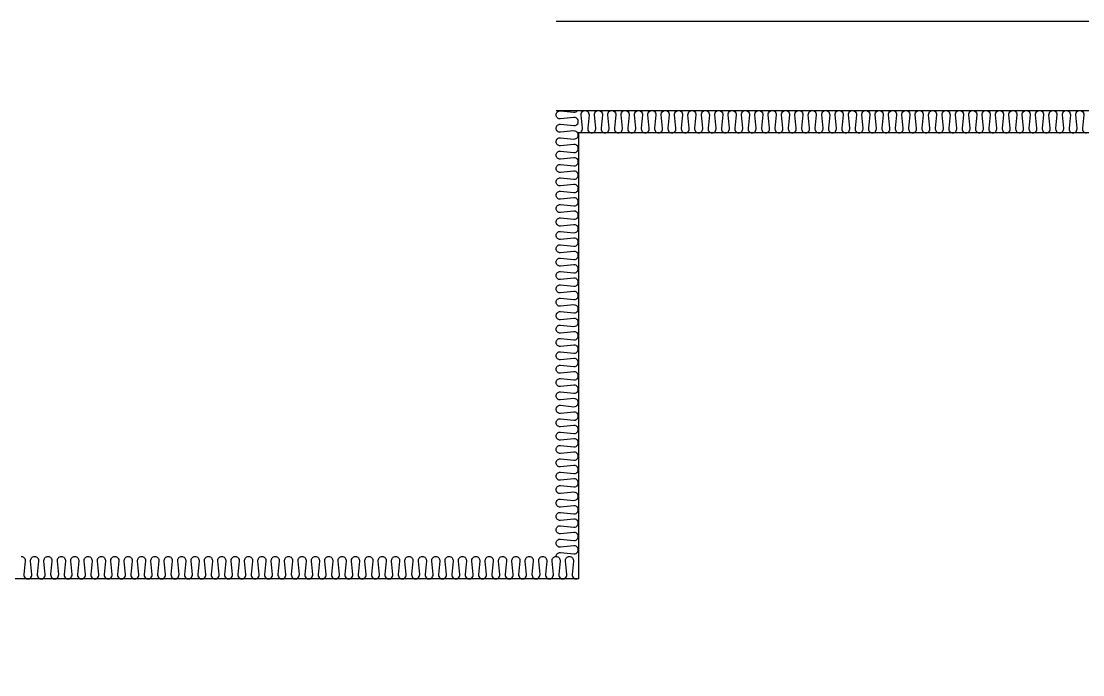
# Model space of a CAD drawing. Header units: millimetres. Extents: x -95754 to 177808, y 34455 to 150605.
# Drawn here: x 112554 to 114935, y 143240 to 144705 of the extents above; entities that cross this region are included whole.
import ezdxf

# ---------------------------------------------------------------- set-up
doc = ezdxf.new("R2010")
doc.units = ezdxf.units.MM
doc.header["$LTSCALE"] = 300
doc.layers.add('A-WALL-D', color=7, linetype='Continuous')
doc.layers.add('ISL', color=251, linetype='Continuous')

msp = doc.modelspace()

# ---------------------------------------------------------------- linework, layer by layer
at = {"layer": 'A-WALL-D'}
for p, q in [((113753.6, 144705), (123353.6, 144705)), ((113753.6, 144505), (123353.6, 144505))]:
    msp.add_line(p, q, dxfattribs=at)
at = {"layer": 'ISL', "elevation": 0}
for points in [[(113753.6, 143505, -0.44469), (113763.6, 143514), (113793.6, 143511, 1.108889), (113793.6, 143529), (113763.6, 143526, -0.44469), (113753.6, 143535, -0.44469), (113763.6, 143544), (113793.6, 143541, 1.108889), (113793.6, 143559), (113763.6, 143556, -0.44469), (113753.6, 143565, -0.44469), (113763.6, 143574), (113793.6, 143571, 1.108889), (113793.6, 143589), (113763.6, 143586, -0.44469), (113753.6, 143595, -0.44469), (113763.6, 143604), (113793.6, 143601, 1.108889), (113793.6, 143619), (113763.6, 143616, -0.44469), (113753.6, 143625, -0.44469), (113763.6, 143634), (113793.6, 143631, 1.108889), (113793.6, 143649), (113763.6, 143646, -0.44469), (113753.6, 143655, -0.44469), (113763.6, 143664), (113793.6, 143661, 1.108889), (113793.6, 143679), (113763.6, 143676, -0.44469), (113753.6, 143685, -0.44469), (113763.6, 143694), (113793.6, 143691, 1.108889), (113793.6, 143709), (113763.6, 143706, -0.44469), (113753.6, 143715, -0.44469), (113763.6, 143724), (113793.6, 143721, 1.108889), (113793.6, 143739), (113763.6, 143736, -0.44469), (113753.6, 143745, -0.44469), (113763.6, 143754), (113793.6, 143751, 1.108889), (113793.6, 143769), (113763.6, 143766, -0.44469), (113753.6, 143775, -0.44469), (113763.6, 143784), (113793.6, 143781, 1.108889), (113793.6, 143799), (113763.6, 143796, -0.44469), (113753.6, 143805, -0.44469), (113763.6, 143814), (113793.6, 143811, 1.108889), (113793.6, 143829), (113763.6, 143826, -0.44469), (113753.6, 143835, -0.44469), (113763.6, 143844), (113793.6, 143841, 1.108889), (113793.6, 143859), (113763.6, 143856, -0.44469), (113753.6, 143865, -0.44469), (113763.6, 143874), (113793.6, 143871, 1.108889), (113793.6, 143889), (113763.6, 143886, -0.44469), (113753.6, 143895, -0.44469), (113763.6, 143904), (113793.6, 143901, 1.108889), (113793.6, 143919), (113763.6, 143916, -0.44469), (113753.6, 143925, -0.44469), (113763.6, 143934), (113793.6, 143931, 1.108889), (113793.6, 143949), (113763.6, 143946, -0.44469), (113753.6, 143955, -0.44469), (113763.6, 143964), (113793.6, 143961, 1.108889), (113793.6, 143979), (113763.6, 143976, -0.44469), (113753.6, 143985, -0.44469), (113763.6, 143994), (113793.6, 143991, 1.108889), (113793.6, 144009), (113763.6, 144006, -0.44469), (113753.6, 144015, -0.44469), (113763.6, 144024), (113793.6, 144021, 1.108889), (113793.6, 144039), (113763.6, 144036, -0.44469), (113753.6, 144045, -0.44469), (113763.6, 144054), (113793.6, 144051, 1.108889), (113793.6, 144069), (113763.6, 144066, -0.44469), (113753.6, 144075, -0.44469), (113763.6, 144084), (113793.6, 144081, 1.108889), (113793.6, 144099), (113763.6, 144096, -0.44469), (113753.6, 144105, -0.44469), (113763.6, 144114), (113793.6, 144111, 1.108889), (113793.6, 144129), (113763.6, 144126, -0.44469), (113753.6, 144135, -0.44469), (113763.6, 144144), (113793.6, 144141, 1.108889), (113793.6, 144159), (113763.6, 144156, -0.44469), (113753.6, 144165, -0.44469), (113763.6, 144174), (113793.6, 144171, 1.108889), (113793.6, 144189), (113763.6, 144186, -0.44469), (113753.6, 144195, -0.44469), (113763.6, 144204), (113793.6, 144201, 1.108889), (113793.6, 144219), (113763.6, 144216, -0.44469), (113753.6, 144225, -0.44469), (113763.6, 144234), (113793.6, 144231, 1.108889), (113793.6, 144249), (113763.6, 144246, -0.44469), (113753.6, 144255, -0.44469), (113763.6, 144264), (113793.6, 144261, 1.108889), (113793.6, 144279), (113763.6, 144276, -0.44469), (113753.6, 144285, -0.44469), (113763.6, 144294), (113793.6, 144291, 1.108889), (113793.6, 144309), (113763.6, 144306, -0.44469), (113753.6, 144315, -0.44469), (113763.6, 144324), (113793.6, 144321, 1.108889), (113793.6, 144339), (113763.6, 144336, -0.44469), (113753.6, 144345, -0.44469), (113763.6, 144354), (113793.6, 144351, 1.108889), (113793.6, 144369), (113763.6, 144366, -0.44469), (113753.6, 144375, -0.44469), (113763.6, 144384), (113793.6, 144381, 1.108889), (113793.6, 144399), (113763.6, 144396, -0.44469), (113753.6, 144405, -0.44469), (113763.6, 144414), (113793.6, 144411, 1.108889), (113793.6, 144429), (113763.6, 144426, -0.44469), (113753.6, 144435, -0.44469), (113763.6, 144444), (113793.6, 144441, 1.108889), (113793.6, 144459), (113763.6, 144456, -0.44469), (113753.6, 144465, -0.44469), (113763.6, 144474), (113793.6, 144471, 1.108889), (113793.6, 144489), (113763.6, 144486, -0.44469), (113753.6, 144495, -0.44469), (113763.6, 144504), (113793.6, 144501, 0.278732), (113802.1, 144505, 0.278732)], [(112553.6, 143505, -0.44469), (112562.6, 143495), (112559.6, 143465, 1.108889), (112577.6, 143465), (112574.6, 143495, -0.44469), (112583.6, 143505, -0.44469), (112592.6, 143495), (112589.6, 143465, 1.108889), (112607.6, 143465), (112604.6, 143495, -0.44469), (112613.6, 143505, -0.44469), (112622.6, 143495), (112619.6, 143465, 1.108889), (112637.6, 143465), (112634.6, 143495, -0.44469), (112643.6, 143505, -0.44469), (112652.6, 143495), (112649.6, 143465, 1.108889), (112667.6, 143465), (112664.6, 143495, -0.44469), (112673.6, 143505, -0.44469), (112682.6, 143495), (112679.6, 143465, 1.108889), (112697.6, 143465), (112694.6, 143495, -0.44469), (112703.6, 143505, -0.44469), (112712.6, 143495), (112709.6, 143465, 1.108889), (112727.6, 143465), (112724.6, 143495, -0.44469), (112733.6, 143505, -0.44469), (112742.6, 143495), (112739.6, 143465, 1.108889), (112757.6, 143465), (112754.6, 143495, -0.44469), (112763.6, 143505, -0.44469), (112772.6, 143495), (112769.6, 143465, 1.108889), (112787.6, 143465), (112784.6, 143495, -0.44469), (112793.6, 143505, -0.44469), (112802.6, 143495), (112799.6, 143465, 1.108889), (112817.6, 143465), (112814.6, 143495, -0.44469), (112823.6, 143505, -0.44469), (112832.6, 143495), (112829.6, 143465, 1.108889), (112847.6, 143465), (112844.6, 143495, -0.44469), (112853.6, 143505, -0.44469), (112862.6, 143495), (112859.6, 143465, 1.108889), (112877.6, 143465), (112874.6, 143495, -0.44469), (112883.6, 143505, -0.44469), (112892.6, 143495), (112889.6, 143465, 1.108889), (112907.6, 143465), (112904.6, 143495, -0.44469), (112913.6, 143505, -0.44469), (112922.6, 143495), (112919.6, 143465, 1.108889), (112937.6, 143465), (112934.6, 143495, -0.44469), (112943.6, 143505, -0.44469), (112952.6, 143495), (112949.6, 143465, 1.108889), (112967.6, 143465), (112964.6, 143495, -0.44469), (112973.6, 143505, -0.44469), (112982.6, 143495), (112979.6, 143465, 1.108889), (112997.6, 143465), (112994.6, 143495, -0.44469), (113003.6, 143505, -0.44469), (113012.6, 143495), (113009.6, 143465, 1.108889), (113027.6, 143465), (113024.6, 143495, -0.44469), (113033.6, 143505, -0.44469), (113042.6, 143495), (113039.6, 143465, 1.108889), (113057.6, 143465), (113054.6, 143495, -0.44469), (113063.6, 143505, -0.44469), (113072.6, 143495), (113069.6, 143465, 1.108889), (113087.6, 143465), (113084.6, 143495, -0.44469), (113093.6, 143505, -0.44469), (113102.6, 143495), (113099.6, 143465, 1.108889), (113117.6, 143465), (113114.6, 143495, -0.44469), (113123.6, 143505, -0.44469), (113132.6, 143495), (113129.6, 143465, 1.108889), (113147.6, 143465), (113144.6, 143495, -0.44469), (113153.6, 143505, -0.44469), (113162.6, 143495), (113159.6, 143465, 1.108889), (113177.6, 143465), (113174.6, 143495, -0.44469), (113183.6, 143505, -0.44469), (113192.6, 143495), (113189.6, 143465, 1.108889), (113207.6, 143465), (113204.6, 143495, -0.44469), (113213.6, 143505, -0.44469), (113222.6, 143495), (113219.6, 143465, 1.108889), (113237.6, 143465), (113234.6, 143495, -0.44469), (113243.6, 143505, -0.44469), (113252.6, 143495), (113249.6, 143465, 1.108889), (113267.6, 143465), (113264.6, 143495, -0.44469), (113273.6, 143505, -0.44469), (113282.6, 143495), (113279.6, 143465, 1.108889), (113297.6, 143465), (113294.6, 143495, -0.44469), (113303.6, 143505, -0.44469), (113312.6, 143495), (113309.6, 143465, 1.108889), (113327.6, 143465), (113324.6, 143495, -0.44469), (113333.6, 143505, -0.44469), (113342.6, 143495), (113339.6, 143465, 1.108889), (113357.6, 143465), (113354.6, 143495, -0.44469), (113363.6, 143505, -0.44469), (113372.6, 143495), (113369.6, 143465, 1.108889), (113387.6, 143465), (113384.6, 143495, -0.44469), (113393.6, 143505, -0.44469), (113402.6, 143495), (113399.6, 143465, 1.108889), (113417.6, 143465), (113414.6, 143495, -0.44469), (113423.6, 143505, -0.44469), (113432.6, 143495), (113429.6, 143465, 1.108889), (113447.6, 143465), (113444.6, 143495, -0.44469), (113453.6, 143505, -0.44469), (113462.6, 143495), (113459.6, 143465, 1.108889), (113477.6, 143465), (113474.6, 143495, -0.44469), (113483.6, 143505, -0.44469), (113492.6, 143495), (113489.6, 143465, 1.108889), (113507.6, 143465), (113504.6, 143495, -0.44469), (113513.6, 143505, -0.44469), (113522.6, 143495), (113519.6, 143465, 1.108889), (113537.6, 143465), (113534.6, 143495, -0.44469), (113543.6, 143505, -0.44469), (113552.6, 143495), (113549.6, 143465, 1.108889), (113567.6, 143465), (113564.6, 143495, -0.44469), (113573.6, 143505, -0.44469), (113582.6, 143495), (113579.6, 143465, 1.108889), (113597.6, 143465), (113594.6, 143495, -0.44469), (113603.6, 143505, -0.44469), (113612.6, 143495), (113609.6, 143465, 1.108889), (113627.6, 143465), (113624.6, 143495, -0.44469), (113633.6, 143505, -0.44469), (113642.6, 143495), (113639.6, 143465, 1.108889), (113657.6, 143465), (113654.6, 143495, -0.44469), (113663.6, 143505, -0.44469), (113672.6, 143495), (113669.6, 143465, 1.108889), (113687.6, 143465), (113684.6, 143495, -0.44469), (113693.6, 143505, -0.44469), (113702.6, 143495), (113699.6, 143465, 1.108889), (113717.6, 143465), (113714.6, 143495, -0.44469), (113723.6, 143505, -0.44469), (113732.6, 143495), (113729.6, 143465, 1.108889), (113747.6, 143465), (113744.6, 143495, -0.44469), (113753.6, 143505, -0.44469), (113762.6, 143495), (113759.6, 143465, 1.108889), (113777.6, 143465), (113774.6, 143495, -0.44469), (113783.6, 143505, -0.44469), (113792.6, 143495), (113789.6, 143465, 0.633283), (113803.6, 143456.5, 0.633283)]]:
    msp.add_lwpolyline(points, format="xyb", dxfattribs=at)
at = {"layer": 'ISL'}
msp.add_lwpolyline([(113803.6, 144455, 0.44469), (113812.6, 144465), (113809.6, 144495, -1.108889), (113827.6, 144495), (113824.6, 144465, 0.44469), (113833.6, 144455, 0.44469), (113842.6, 144465), (113839.6, 144495, -1.108889), (113857.6, 144495), (113854.6, 144465, 0.44469), (113863.6, 144455, 0.44469), (113872.6, 144465), (113869.6, 144495, -1.108889), (113887.6, 144495), (113884.6, 144465, 0.44469), (113893.6, 144455, 0.44469), (113902.6, 144465), (113899.6, 144495, -1.108889), (113917.6, 144495), (113914.6, 144465, 0.44469), (113923.6, 144455, 0.44469), (113932.6, 144465), (113929.6, 144495, -1.108889), (113947.6, 144495), (113944.6, 144465, 0.44469), (113953.6, 144455, 0.44469), (113962.6, 144465), (113959.6, 144495, -1.108889), (113977.6, 144495), (113974.6, 144465, 0.44469), (113983.6, 144455, 0.44469), (113992.6, 144465), (113989.6, 144495, -1.108889), (114007.6, 144495), (114004.6, 144465, 0.44469), (114013.6, 144455, 0.44469), (114022.6, 144465), (114019.6, 144495, -1.108889), (114037.6, 144495), (114034.6, 144465, 0.44469), (114043.6, 144455, 0.44469), (114052.6, 144465), (114049.6, 144495, -1.108889), (114067.6, 144495), (114064.6, 144465, 0.44469), (114073.6, 144455, 0.44469), (114082.6, 144465), (114079.6, 144495, -1.108889), (114097.6, 144495), (114094.6, 144465, 0.44469), (114103.6, 144455, 0.44469), (114112.6, 144465), (114109.6, 144495, -1.108889), (114127.6, 144495), (114124.6, 144465, 0.44469), (114133.6, 144455, 0.44469), (114142.6, 144465), (114139.6, 144495, -1.108889), (114157.6, 144495), (114154.6, 144465, 0.44469), (114163.6, 144455, 0.44469), (114172.6, 144465), (114169.6, 144495, -1.108889), (114187.6, 144495), (114184.6, 144465, 0.44469), (114193.6, 144455, 0.44469), (114202.6, 144465), (114199.6, 144495, -1.108889), (114217.6, 144495), (114214.6, 144465, 0.44469), (114223.6, 144455, 0.44469), (114232.6, 144465), (114229.6, 144495, -1.108889), (114247.6, 144495), (114244.6, 144465, 0.44469), (114253.6, 144455, 0.44469), (114262.6, 144465), (114259.6, 144495, -1.108889), (114277.6, 144495), (114274.6, 144465, 0.44469), (114283.6, 144455, 0.44469), (114292.6, 144465), (114289.6, 144495, -1.108889), (114307.6, 144495), (114304.6, 144465, 0.44469), (114313.6, 144455, 0.44469), (114322.6, 144465), (114319.6, 144495, -1.108889), (114337.6, 144495), (114334.6, 144465, 0.44469), (114343.6, 144455, 0.44469), (114352.6, 144465), (114349.6, 144495, -1.108889), (114367.6, 144495), (114364.6, 144465, 0.44469), (114373.6, 144455, 0.44469), (114382.6, 144465), (114379.6, 144495, -1.108889), (114397.6, 144495), (114394.6, 144465, 0.44469), (114403.6, 144455, 0.44469), (114412.6, 144465), (114409.6, 144495, -1.108889), (114427.6, 144495), (114424.6, 144465, 0.44469), (114433.6, 144455, 0.44469), (114442.6, 144465), (114439.6, 144495, -1.108889), (114457.6, 144495), (114454.6, 144465, 0.44469), (114463.6, 144455, 0.44469), (114472.6, 144465), (114469.6, 144495, -1.108889), (114487.6, 144495), (114484.6, 144465, 0.44469), (114493.6, 144455, 0.44469), (114502.6, 144465), (114499.6, 144495, -1.108889), (114517.6, 144495), (114514.6, 144465, 0.44469), (114523.6, 144455, 0.44469), (114532.6, 144465), (114529.6, 144495, -1.108889), (114547.6, 144495), (114544.6, 144465, 0.44469), (114553.6, 144455, 0.44469), (114562.6, 144465), (114559.6, 144495, -1.108889), (114577.6, 144495), (114574.6, 144465, 0.44469), (114583.6, 144455, 0.44469), (114592.6, 144465), (114589.6, 144495, -1.108889), (114607.6, 144495), (114604.6, 144465, 0.44469), (114613.6, 144455, 0.44469), (114622.6, 144465), (114619.6, 144495, -1.108889), (114637.6, 144495), (114634.6, 144465, 0.44469), (114643.6, 144455, 0.44469), (114652.6, 144465), (114649.6, 144495, -1.108889), (114667.6, 144495), (114664.6, 144465, 0.44469), (114673.6, 144455, 0.44469), (114682.6, 144465), (114679.6, 144495, -1.108889), (114697.6, 144495), (114694.6, 144465, 0.44469), (114703.6, 144455, 0.44469), (114712.6, 144465), (114709.6, 144495, -1.108889), (114727.6, 144495), (114724.6, 144465, 0.44469), (114733.6, 144455, 0.44469), (114742.6, 144465), (114739.6, 144495, -1.108889), (114757.6, 144495), (114754.6, 144465, 0.44469), (114763.6, 144455, 0.44469), (114772.6, 144465), (114769.6, 144495, -1.108889), (114787.6, 144495), (114784.6, 144465, 0.44469), (114793.6, 144455, 0.44469), (114802.6, 144465), (114799.6, 144495, -1.108889), (114817.6, 144495), (114814.6, 144465, 0.44469), (114823.6, 144455, 0.44469), (114832.6, 144465), (114829.6, 144495, -1.108889), (114847.6, 144495), (114844.6, 144465, 0.44469), (114853.6, 144455, 0.44469), (114862.6, 144465), (114859.6, 144495, -1.108889), (114877.6, 144495), (114874.6, 144465, 0.44469), (114883.6, 144455, 0.44469), (114892.6, 144465), (114889.6, 144495, -1.108889), (114907.6, 144495), (114904.6, 144465, 0.44469), (114913.6, 144455, 0.44469), (114922.6, 144465), (114919.6, 144495, -1.108889), (114937.6, 144495), (114934.6, 144465, 0.44469), (114943.6, 144455, 0.44469)], format="xyb", dxfattribs=at)
msp.add_lwpolyline([(134603.6, 143240), (134603.6, 143455), (134103.6, 143455), (134103.6, 144455), (124603.6, 144455), (124603.6, 143455), (123303.6, 143455), (123303.6, 144455), (113803.6, 144455), (113803.6, 143455), (112503.6, 143455), (112503.6, 144455), (103003.6, 144455), (103003.6, 143455), (102003.6, 143455), (102003.6, 143270)], dxfattribs=at)

doc.saveas('drawing.dxf')
